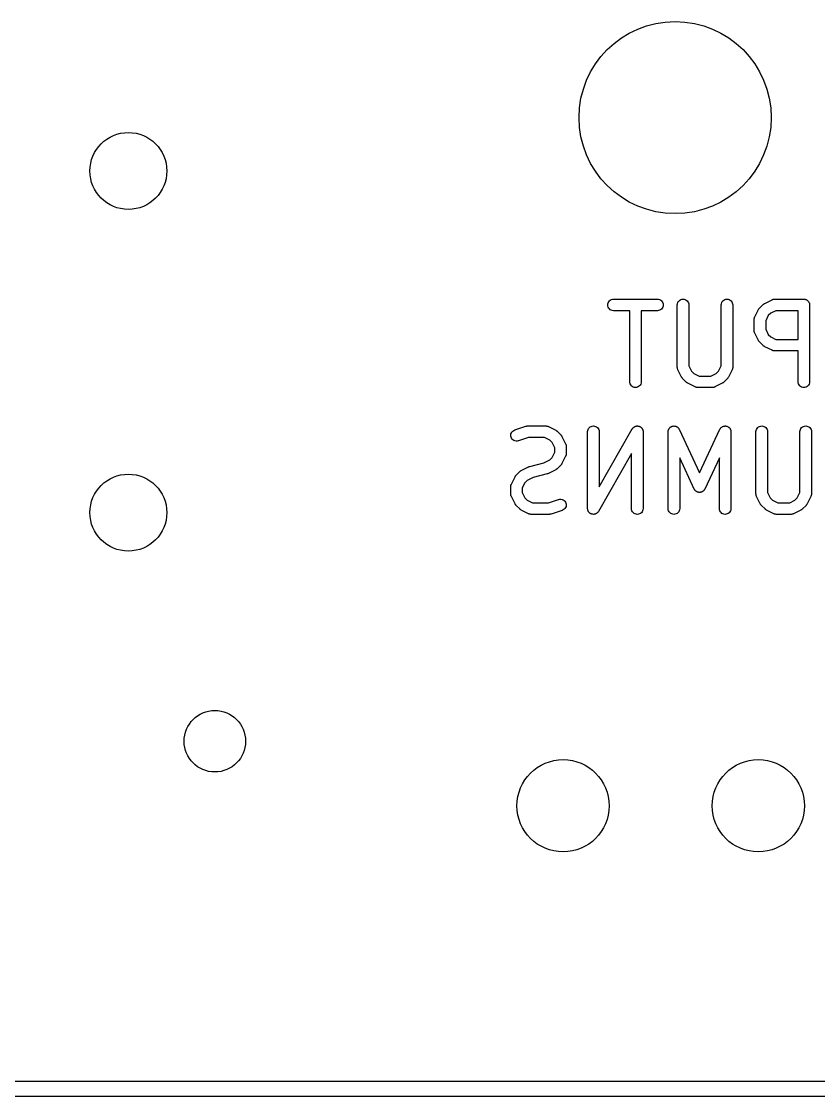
# Model space of a CAD drawing. Extents: x 0.6 to 7.02, y -7.61 to -0.88.
# Drawn here: x 4.64 to 5.048, y -1.946 to -1.396 of the extents above; entities that cross this region are included whole.
import ezdxf

# ---------------------------------------------------------------- set-up
doc = ezdxf.new("R2010")
doc.units = 0
doc.header["$MEASUREMENT"] = 0
doc.layers.add('BLACK', color=7, linetype='CONTINUOUS')

msp = doc.modelspace()

# ---------------------------------------------------------------- linework, layer by layer
at = {"layer": 'BLACK', "linetype": 'CONTINUOUS'}
for p, q in [((4.9405, -1.54094), (4.94056, -1.54037)), ((4.94055, -1.54151), (4.9405, -1.54094)), ((4.94071, -1.54207), (4.94055, -1.54151)), ((4.94056, -1.54037), (4.94073, -1.53982)), ((4.94073, -1.53982), (4.941, -1.53931)), ((4.941, -1.53931), (4.94137, -1.53886)), ((4.94137, -1.53886), (4.94181, -1.5385)), ((4.94181, -1.5385), (4.94232, -1.53823)), ((4.94232, -1.53823), (4.94287, -1.53806)), ((4.94287, -1.53806), (4.94345, -1.53801)), ((4.94345, -1.53801), (4.96594, -1.53801)), ((4.96594, -1.53801), (4.96599, -1.53801)), ((4.96599, -1.53801), (4.96656, -1.53807)), ((4.96656, -1.53807), (4.96711, -1.53825)), ((4.96711, -1.53825), (4.96761, -1.53852)), ((4.96761, -1.53852), (4.96805, -1.53889)), ((4.96805, -1.53889), (4.96842, -1.53934)), ((4.96842, -1.53934), (4.96868, -1.53985)), ((4.96884, -1.54155), (4.96867, -1.5421)), ((4.96868, -1.53985), (4.96885, -1.54041)), ((4.9689, -1.54098), (4.96884, -1.54155)), ((4.96885, -1.54041), (4.9689, -1.54098)), ((4.97612, -1.54092), (4.97618, -1.54035)), ((4.97612, -1.54096), (4.97612, -1.54092)), ((4.97612, -1.57283), (4.97612, -1.54096)), ((4.97618, -1.54035), (4.97635, -1.5398)), ((4.97635, -1.5398), (4.97663, -1.53929)), ((4.97663, -1.53929), (4.977, -1.53885)), ((4.977, -1.53885), (4.97745, -1.53849)), ((4.97745, -1.53849), (4.97796, -1.53822)), ((4.97796, -1.53822), (4.97851, -1.53806)), ((4.97851, -1.53806), (4.97909, -1.53801)), ((4.97909, -1.53801), (4.97966, -1.53807)), ((4.97966, -1.53807), (4.98021, -1.53824)), ((4.98021, -1.53824), (4.98072, -1.53851)), ((4.98072, -1.53851), (4.98116, -1.53888)), ((4.98116, -1.53888), (4.98153, -1.53933)), ((4.98153, -1.53933), (4.9818, -1.53983)), ((4.9818, -1.53983), (4.98196, -1.54039)), ((4.98196, -1.54039), (4.98202, -1.54096)), ((4.98202, -1.54096), (4.98202, -1.57213)), ((4.99861, -1.54092), (4.99868, -1.54035)), ((4.99861, -1.54096), (4.99861, -1.54092)), ((4.99861, -1.57213), (4.99861, -1.54096)), ((4.99868, -1.54035), (4.99885, -1.5398)), ((4.99885, -1.5398), (4.99913, -1.53929)), ((4.99913, -1.53929), (4.9995, -1.53885)), ((4.9995, -1.53885), (4.99995, -1.53849)), ((4.99995, -1.53849), (5.00046, -1.53822)), ((5.00046, -1.53822), (5.00101, -1.53806)), ((5.00101, -1.53806), (5.00159, -1.53801)), ((5.00159, -1.53801), (5.00216, -1.53807)), ((5.00216, -1.53807), (5.00271, -1.53824)), ((5.00271, -1.53824), (5.00322, -1.53851)), ((5.00322, -1.53851), (5.00366, -1.53888)), ((5.00366, -1.53888), (5.00402, -1.53933)), ((5.00402, -1.53933), (5.0043, -1.53983)), ((5.0043, -1.53983), (5.00446, -1.54039)), ((5.00446, -1.54039), (5.00452, -1.54096)), ((5.00452, -1.54096), (5.00452, -1.57283)), ((5.01823, -1.54262), (5.0201, -1.54075)), ((5.0201, -1.54075), (5.02013, -1.54072)), ((5.02013, -1.54072), (5.02026, -1.54061)), ((5.02026, -1.54061), (5.02038, -1.5405)), ((5.02038, -1.5405), (5.02048, -1.54043)), ((5.02048, -1.54043), (5.02058, -1.54036)), ((5.02058, -1.54036), (5.02073, -1.54028)), ((5.02073, -1.54028), (5.02087, -1.54019)), ((5.02087, -1.54019), (5.02462, -1.53832)), ((5.02462, -1.53832), (5.02465, -1.5383)), ((5.02465, -1.5383), (5.02474, -1.53827)), ((5.02474, -1.53827), (5.02481, -1.53823)), ((5.02481, -1.53823), (5.02501, -1.53817)), ((5.02501, -1.53817), (5.02519, -1.5381)), ((5.02519, -1.5381), (5.02528, -1.53809)), ((5.02528, -1.53809), (5.02536, -1.53806)), ((5.02536, -1.53806), (5.02556, -1.53804)), ((5.02556, -1.53804), (5.02576, -1.53801)), ((5.02576, -1.53801), (5.02585, -1.53802)), ((5.02585, -1.53802), (5.02594, -1.53801)), ((5.02594, -1.53801), (5.04094, -1.53801)), ((5.04094, -1.53801), (5.04096, -1.53801)), ((5.04096, -1.53801), (5.04096, -1.53801)), ((5.04096, -1.53801), (5.04096, -1.53801)), ((5.04096, -1.53801), (5.04098, -1.53801)), ((5.04098, -1.53801), (5.04125, -1.53804)), ((5.04125, -1.53804), (5.04153, -1.53807)), ((5.04153, -1.53807), (5.04154, -1.53807)), ((5.04154, -1.53807), (5.04155, -1.53807)), ((5.04155, -1.53807), (5.04181, -1.53816)), ((5.04181, -1.53816), (5.04208, -1.53824)), ((5.04208, -1.53824), (5.04209, -1.53824)), ((5.04209, -1.53824), (5.0421, -1.53825)), ((5.0421, -1.53825), (5.04234, -1.53838)), ((5.04234, -1.53838), (5.04259, -1.53851)), ((5.04259, -1.53851), (5.04259, -1.53852)), ((5.04259, -1.53852), (5.0426, -1.53852)), ((5.0426, -1.53852), (5.04282, -1.5387)), ((5.04282, -1.5387), (5.04303, -1.53888)), ((5.04303, -1.53888), (5.04304, -1.53889)), ((5.04304, -1.53889), (5.04305, -1.53889)), ((5.04305, -1.53889), (5.04322, -1.53911)), ((5.04322, -1.53911), (5.04339, -1.53933)), ((5.04339, -1.53933), (5.0434, -1.53933)), ((5.0434, -1.53933), (5.04341, -1.53934)), ((5.04341, -1.53934), (5.04353, -1.53959)), ((5.04353, -1.53959), (5.04367, -1.53983)), ((5.04367, -1.53983), (5.04367, -1.53984)), ((5.04367, -1.53984), (5.04367, -1.53985)), ((5.04367, -1.53985), (5.04375, -1.54012)), ((5.04375, -1.54012), (5.04383, -1.54039)), ((5.04383, -1.54039), (5.04383, -1.5404)), ((5.04383, -1.5404), (5.04384, -1.54041)), ((5.04384, -1.54041), (5.04386, -1.54068)), ((5.04386, -1.54068), (5.04389, -1.54096)), ((5.04389, -1.54096), (5.04389, -1.58033)), ((4.94098, -1.54258), (4.94071, -1.54207)), ((4.94134, -1.54303), (4.94098, -1.54258)), ((4.94178, -1.5434), (4.94134, -1.54303)), ((4.94228, -1.54367), (4.94178, -1.5434)), ((4.94283, -1.54385), (4.94228, -1.54367)), ((4.94341, -1.54391), (4.94283, -1.54385)), ((4.94345, -1.54391), (4.94341, -1.54391)), ((4.95174, -1.54391), (4.94345, -1.54391)), ((4.95174, -1.58033), (4.95174, -1.54391)), ((4.96594, -1.54391), (4.95765, -1.54391)), ((4.95765, -1.54391), (4.95765, -1.58033)), ((4.96652, -1.54386), (4.96594, -1.54391)), ((4.96707, -1.54369), (4.96652, -1.54386)), ((4.96758, -1.54342), (4.96707, -1.54369)), ((4.96803, -1.54306), (4.96758, -1.54342)), ((4.96839, -1.54261), (4.96803, -1.54306)), ((4.96867, -1.5421), (4.96839, -1.54261)), ((5.01566, -1.54749), (5.01572, -1.5473)), ((5.01572, -1.5473), (5.01577, -1.54722)), ((5.01577, -1.54722), (5.0158, -1.54714)), ((5.0158, -1.54714), (5.01767, -1.54339)), ((5.01767, -1.54339), (5.01769, -1.54335)), ((5.01769, -1.54335), (5.01778, -1.54321)), ((5.01778, -1.54321), (5.01786, -1.54307)), ((5.01786, -1.54307), (5.01794, -1.54297)), ((5.01794, -1.54297), (5.018, -1.54287)), ((5.018, -1.54287), (5.01812, -1.54275)), ((5.01812, -1.54275), (5.01823, -1.54262)), ((5.02274, -1.54646), (5.02139, -1.54916)), ((5.02394, -1.54526), (5.02274, -1.54646)), ((5.02663, -1.54391), (5.02394, -1.54526)), ((5.03798, -1.54391), (5.02663, -1.54391)), ((5.03798, -1.55863), (5.03798, -1.54391)), ((5.01549, -1.54824), (5.01553, -1.54805)), ((5.0155, -1.54833), (5.01549, -1.54824)), ((5.01549, -1.54842), (5.0155, -1.54833)), ((5.01549, -1.54846), (5.01549, -1.54842)), ((5.01549, -1.55408), (5.01549, -1.54846)), ((5.01553, -1.54805), (5.01555, -1.54785)), ((5.01555, -1.54785), (5.01558, -1.54776)), ((5.01558, -1.54776), (5.01559, -1.54768)), ((5.01559, -1.54768), (5.01566, -1.54749)), ((5.02139, -1.54916), (5.02139, -1.55339)), ((5.01549, -1.55417), (5.01549, -1.55408)), ((5.01549, -1.55426), (5.01549, -1.55417)), ((5.01552, -1.55446), (5.01549, -1.55426)), ((5.01554, -1.55466), (5.01552, -1.55446)), ((5.01557, -1.55474), (5.01554, -1.55466)), ((5.01558, -1.55483), (5.01557, -1.55474)), ((5.01565, -1.55501), (5.01558, -1.55483)), ((5.01571, -1.55521), (5.01565, -1.55501)), ((5.01575, -1.55529), (5.01571, -1.55521)), ((5.01578, -1.55537), (5.01575, -1.55529)), ((5.0158, -1.5554), (5.01578, -1.55537)), ((5.01767, -1.55915), (5.0158, -1.5554)), ((5.02139, -1.55339), (5.02274, -1.55608)), ((5.02274, -1.55608), (5.02394, -1.55728)), ((5.02394, -1.55728), (5.02663, -1.55863)), ((5.01776, -1.55929), (5.01767, -1.55915)), ((5.01784, -1.55944), (5.01776, -1.55929)), ((5.01791, -1.55954), (5.01784, -1.55944)), ((5.01798, -1.55964), (5.01791, -1.55954)), ((5.01809, -1.55976), (5.01798, -1.55964)), ((5.0182, -1.55989), (5.01809, -1.55976)), ((5.01823, -1.55992), (5.0182, -1.55989)), ((5.0201, -1.5618), (5.01823, -1.55992)), ((5.02023, -1.5619), (5.0201, -1.5618)), ((5.02035, -1.56202), (5.02023, -1.5619)), ((5.02045, -1.56208), (5.02035, -1.56202)), ((5.02055, -1.56216), (5.02045, -1.56208)), ((5.02069, -1.56224), (5.02055, -1.56216)), ((5.02083, -1.56233), (5.02069, -1.56224)), ((5.02087, -1.56235), (5.02083, -1.56233)), ((5.02462, -1.56422), (5.02087, -1.56235)), ((5.02663, -1.55863), (5.03798, -1.55863)), ((5.0247, -1.56425), (5.02462, -1.56422)), ((5.02477, -1.5643), (5.0247, -1.56425)), ((5.02497, -1.56436), (5.02477, -1.5643)), ((5.02515, -1.56443), (5.02497, -1.56436)), ((5.02524, -1.56444), (5.02515, -1.56443)), ((5.02532, -1.56447), (5.02524, -1.56444)), ((5.02552, -1.56449), (5.02532, -1.56447)), ((5.02572, -1.56453), (5.02552, -1.56449)), ((5.02581, -1.56453), (5.02572, -1.56453)), ((5.0259, -1.56453), (5.02581, -1.56453)), ((5.02594, -1.56454), (5.0259, -1.56453)), ((5.03798, -1.56454), (5.02594, -1.56454)), ((5.03798, -1.58033), (5.03798, -1.56454)), ((4.97612, -1.57292), (4.97612, -1.57283)), ((4.97612, -1.573), (4.97612, -1.57292)), ((4.97615, -1.5732), (4.97612, -1.573)), ((4.97617, -1.5734), (4.97615, -1.5732)), ((4.9762, -1.57349), (4.97617, -1.5734)), ((4.97621, -1.57357), (4.9762, -1.57349)), ((4.97628, -1.57376), (4.97621, -1.57357)), ((4.97634, -1.57396), (4.97628, -1.57376)), ((4.97638, -1.57403), (4.97634, -1.57396)), ((4.97641, -1.57411), (4.97638, -1.57403)), ((4.97643, -1.57415), (4.97641, -1.57411)), ((4.9783, -1.5779), (4.97643, -1.57415)), ((4.98202, -1.57213), (4.98337, -1.57483)), ((4.98337, -1.57483), (4.98457, -1.57603)), ((4.99607, -1.57603), (4.99726, -1.57483)), ((4.99726, -1.57483), (4.99861, -1.57213)), ((5.00421, -1.57415), (5.00233, -1.5779)), ((5.00424, -1.57407), (5.00421, -1.57415)), ((5.00428, -1.57399), (5.00424, -1.57407)), ((5.00434, -1.5738), (5.00428, -1.57399)), ((5.00441, -1.57361), (5.00434, -1.5738)), ((5.00443, -1.57353), (5.00441, -1.57361)), ((5.00445, -1.57344), (5.00443, -1.57353)), ((5.00448, -1.57324), (5.00445, -1.57344)), ((5.00451, -1.57305), (5.00448, -1.57324)), ((5.00452, -1.57287), (5.00451, -1.57296)), ((5.00451, -1.57296), (5.00451, -1.57305)), ((5.00452, -1.57283), (5.00452, -1.57287)), ((4.9518, -1.5809), (4.95174, -1.58033)), ((4.95765, -1.58037), (4.95758, -1.58094)), ((4.95765, -1.58033), (4.95765, -1.58037)), ((4.97839, -1.57804), (4.9783, -1.5779)), ((4.97847, -1.57819), (4.97839, -1.57804)), ((4.97854, -1.57828), (4.97847, -1.57819)), ((4.97861, -1.57839), (4.97854, -1.57828)), ((4.97872, -1.57851), (4.97861, -1.57839)), ((4.97883, -1.57864), (4.97872, -1.57851)), ((4.97886, -1.57867), (4.97883, -1.57864)), ((4.98073, -1.58054), (4.97886, -1.57867)), ((4.98457, -1.57603), (4.98726, -1.57738)), ((4.98726, -1.57738), (4.99337, -1.57738)), ((4.99337, -1.57738), (4.99607, -1.57603)), ((5.00178, -1.57867), (4.9999, -1.58054)), ((5.00188, -1.57854), (5.00178, -1.57867)), ((5.002, -1.57842), (5.00188, -1.57854)), ((5.00207, -1.57832), (5.002, -1.57842)), ((5.00214, -1.57822), (5.00207, -1.57832)), ((5.00222, -1.57808), (5.00214, -1.57822)), ((5.00231, -1.57794), (5.00222, -1.57808)), ((5.00233, -1.5779), (5.00231, -1.57794)), ((5.03804, -1.5809), (5.03798, -1.58033)), ((5.04389, -1.58037), (5.04382, -1.58094)), ((5.04389, -1.58033), (5.04389, -1.58037)), ((4.95197, -1.58146), (4.9518, -1.5809)), ((4.95224, -1.58196), (4.95197, -1.58146)), ((4.9526, -1.58241), (4.95224, -1.58196)), ((4.95305, -1.58278), (4.9526, -1.58241)), ((4.95355, -1.58305), (4.95305, -1.58278)), ((4.9541, -1.58322), (4.95355, -1.58305)), ((4.95468, -1.58328), (4.9541, -1.58322)), ((4.95525, -1.58323), (4.95468, -1.58328)), ((4.9558, -1.58307), (4.95525, -1.58323)), ((4.95631, -1.5828), (4.9558, -1.58307)), ((4.95676, -1.58244), (4.95631, -1.5828)), ((4.95713, -1.582), (4.95676, -1.58244)), ((4.95741, -1.58149), (4.95713, -1.582)), ((4.95758, -1.58094), (4.95741, -1.58149)), ((4.98086, -1.58065), (4.98073, -1.58054)), ((4.98098, -1.58076), (4.98086, -1.58065)), ((4.98108, -1.58083), (4.98098, -1.58076)), ((4.98118, -1.58091), (4.98108, -1.58083)), ((4.98132, -1.58099), (4.98118, -1.58091)), ((4.98146, -1.58108), (4.98132, -1.58099)), ((4.9815, -1.5811), (4.98146, -1.58108)), ((4.98525, -1.58297), (4.9815, -1.5811)), ((4.98533, -1.583), (4.98525, -1.58297)), ((4.9854, -1.58304), (4.98533, -1.583)), ((4.9856, -1.5831), (4.9854, -1.58304)), ((4.98578, -1.58318), (4.9856, -1.5831)), ((4.98587, -1.58319), (4.98578, -1.58318)), ((4.98595, -1.58322), (4.98587, -1.58319)), ((4.98615, -1.58324), (4.98595, -1.58322)), ((4.98635, -1.58327), (4.98615, -1.58324)), ((4.98644, -1.58327), (4.98635, -1.58327)), ((4.98653, -1.58328), (4.98644, -1.58327)), ((4.98657, -1.58328), (4.98653, -1.58328)), ((4.99407, -1.58328), (4.98657, -1.58328)), ((4.99415, -1.58327), (4.99407, -1.58328)), ((4.99424, -1.58328), (4.99415, -1.58327)), ((4.99444, -1.58325), (4.99424, -1.58328)), ((4.99464, -1.58323), (4.99444, -1.58325)), ((4.99472, -1.5832), (4.99464, -1.58323)), ((4.99481, -1.58319), (4.99472, -1.5832)), ((4.995, -1.58312), (4.99481, -1.58319)), ((4.99519, -1.58306), (4.995, -1.58312)), ((4.99527, -1.58302), (4.99519, -1.58306)), ((4.99535, -1.58299), (4.99527, -1.58302)), ((4.99539, -1.58297), (4.99535, -1.58299)), ((4.99914, -1.5811), (4.99539, -1.58297)), ((4.99928, -1.58101), (4.99914, -1.5811)), ((4.99942, -1.58093), (4.99928, -1.58101)), ((4.99952, -1.58085), (4.99942, -1.58093)), ((4.99962, -1.58079), (4.99952, -1.58085)), ((4.99974, -1.58068), (4.99962, -1.58079)), ((4.99987, -1.58057), (4.99974, -1.58068)), ((4.9999, -1.58054), (4.99987, -1.58057)), ((5.03821, -1.58146), (5.03804, -1.5809)), ((5.03848, -1.58196), (5.03821, -1.58146)), ((5.03884, -1.58241), (5.03848, -1.58196)), ((5.03928, -1.58278), (5.03884, -1.58241)), ((5.03979, -1.58305), (5.03928, -1.58278)), ((5.04034, -1.58322), (5.03979, -1.58305)), ((5.04091, -1.58328), (5.04034, -1.58322)), ((5.04149, -1.58323), (5.04091, -1.58328)), ((5.04204, -1.58307), (5.04149, -1.58323)), ((5.04255, -1.5828), (5.04204, -1.58307)), ((5.043, -1.58244), (5.04255, -1.5828)), ((5.04337, -1.582), (5.043, -1.58244)), ((5.04365, -1.58149), (5.04337, -1.582)), ((5.04382, -1.58094), (5.04365, -1.58149)), ((4.89082, -1.60757), (4.89092, -1.607)), ((4.89083, -1.60815), (4.89082, -1.60757)), ((4.89092, -1.607), (4.89113, -1.60647)), ((4.89113, -1.60647), (4.89144, -1.60598)), ((4.89144, -1.60598), (4.89184, -1.60556)), ((4.89184, -1.60556), (4.89231, -1.60523)), ((4.89231, -1.60523), (4.89283, -1.60499)), ((4.89283, -1.60499), (4.89846, -1.60312)), ((4.89846, -1.60312), (4.8985, -1.60311)), ((4.8985, -1.60311), (4.89866, -1.60307)), ((4.89866, -1.60307), (4.89882, -1.60302)), ((4.89882, -1.60302), (4.89894, -1.60301)), ((4.89894, -1.60301), (4.89906, -1.60299)), ((4.89906, -1.60299), (4.89923, -1.60298)), ((4.89923, -1.60298), (4.89939, -1.60297)), ((4.89939, -1.60297), (4.90876, -1.60297)), ((4.90876, -1.60297), (4.90881, -1.60297)), ((4.90881, -1.60297), (4.90889, -1.60298)), ((4.90889, -1.60298), (4.90898, -1.60298)), ((4.90898, -1.60298), (4.90918, -1.60301)), ((4.90918, -1.60301), (4.90938, -1.60303)), ((4.90938, -1.60303), (4.90946, -1.60306)), ((4.90946, -1.60306), (4.90955, -1.60307)), ((4.90955, -1.60307), (4.90974, -1.60315)), ((4.90974, -1.60315), (4.90993, -1.60321)), ((4.90993, -1.60321), (4.91, -1.60325)), ((4.91, -1.60325), (4.91009, -1.60328)), ((4.91009, -1.60328), (4.91383, -1.60515)), ((4.91383, -1.60515), (4.91387, -1.60517)), ((4.91387, -1.60517), (4.91401, -1.60526)), ((4.91401, -1.60526), (4.91416, -1.60534)), ((4.91416, -1.60534), (4.91425, -1.60542)), ((4.91425, -1.60542), (4.91435, -1.60549)), ((4.91435, -1.60549), (4.91447, -1.6056)), ((4.91447, -1.6056), (4.9146, -1.60571)), ((4.9146, -1.60571), (4.91648, -1.60758)), ((4.91648, -1.60758), (4.91651, -1.60761)), ((4.91651, -1.60761), (4.91661, -1.60774)), ((4.91661, -1.60774), (4.91672, -1.60786)), ((4.91672, -1.60786), (4.91679, -1.60797)), ((4.93018, -1.60588), (4.93025, -1.60531)), ((4.93018, -1.60592), (4.93018, -1.60588)), ((4.93018, -1.64529), (4.93018, -1.60592)), ((4.93025, -1.60531), (4.93042, -1.60476)), ((4.93042, -1.60476), (4.9307, -1.60425)), ((4.9307, -1.60425), (4.93107, -1.60381)), ((4.93107, -1.60381), (4.93152, -1.60345)), ((4.93152, -1.60345), (4.93203, -1.60318)), ((4.93203, -1.60318), (4.93258, -1.60302)), ((4.93258, -1.60302), (4.93316, -1.60297)), ((4.93316, -1.60297), (4.93373, -1.60303)), ((4.93373, -1.60303), (4.93428, -1.6032)), ((4.93428, -1.6032), (4.93479, -1.60347)), ((4.93479, -1.60347), (4.93523, -1.60384)), ((4.93523, -1.60384), (4.9356, -1.60429)), ((4.9356, -1.60429), (4.93587, -1.6048)), ((4.93587, -1.6048), (4.93603, -1.60535)), ((4.93603, -1.60535), (4.93609, -1.60592)), ((4.93609, -1.63417), (4.95307, -1.60446)), ((4.93609, -1.60592), (4.93609, -1.63417)), ((4.95307, -1.60446), (4.95309, -1.60442)), ((4.95309, -1.60442), (4.95315, -1.60434)), ((4.95315, -1.60434), (4.9532, -1.60425)), ((4.9532, -1.60425), (4.95332, -1.60411)), ((4.95332, -1.60411), (4.95343, -1.60395)), ((4.95343, -1.60395), (4.9535, -1.60389)), ((4.9535, -1.60389), (4.95357, -1.60381)), ((4.95357, -1.60381), (4.95372, -1.60369)), ((4.95372, -1.60369), (4.95385, -1.60356)), ((4.95385, -1.60356), (4.95394, -1.60351)), ((4.95394, -1.60351), (4.95402, -1.60345)), ((4.95402, -1.60345), (4.95418, -1.60336)), ((4.95418, -1.60336), (4.95435, -1.60326)), ((4.95435, -1.60326), (4.95444, -1.60323)), ((4.95444, -1.60323), (4.95453, -1.60318)), ((4.95453, -1.60318), (4.95471, -1.60313)), ((4.95471, -1.60313), (4.95489, -1.60306)), ((4.95489, -1.60306), (4.95498, -1.60305)), ((4.95498, -1.60305), (4.95508, -1.60302)), ((4.95508, -1.60302), (4.95527, -1.603)), ((4.95527, -1.603), (4.95546, -1.60297)), ((4.95546, -1.60297), (4.95556, -1.60298)), ((4.95556, -1.60298), (4.95565, -1.60297)), ((4.95565, -1.60297), (4.95584, -1.60299)), ((4.95584, -1.60299), (4.95603, -1.60299)), ((4.95603, -1.60299), (4.95613, -1.60302)), ((4.95613, -1.60302), (4.95623, -1.60303)), ((4.95623, -1.60303), (4.95641, -1.60308)), ((4.95641, -1.60308), (4.95659, -1.60313)), ((4.95659, -1.60313), (4.95668, -1.60317)), ((4.95668, -1.60317), (4.95678, -1.6032)), ((4.95678, -1.6032), (4.95694, -1.60329)), ((4.95694, -1.60329), (4.95712, -1.60337)), ((4.95712, -1.60337), (4.9572, -1.60343)), ((4.9572, -1.60343), (4.95728, -1.60347)), ((4.95728, -1.60347), (4.95743, -1.60359)), ((4.95743, -1.60359), (4.95758, -1.6037)), ((4.95758, -1.6037), (4.95765, -1.60378)), ((4.95765, -1.60378), (4.95773, -1.60384)), ((4.95773, -1.60384), (4.95785, -1.60399)), ((4.95785, -1.60399), (4.95798, -1.60412)), ((4.95798, -1.60412), (4.95803, -1.60421)), ((4.95803, -1.60421), (4.95809, -1.60429)), ((4.95809, -1.60429), (4.95818, -1.60445)), ((4.95818, -1.60445), (4.95828, -1.60461)), ((4.95828, -1.60461), (4.95832, -1.60471)), ((4.95832, -1.60471), (4.95836, -1.6048)), ((4.95836, -1.6048), (4.95842, -1.60498)), ((4.95842, -1.60498), (4.95849, -1.60515)), ((4.95849, -1.60515), (4.9585, -1.60525)), ((4.9585, -1.60525), (4.95853, -1.60535)), ((4.95853, -1.60535), (4.95855, -1.60554)), ((4.95855, -1.60554), (4.95858, -1.60572)), ((4.95858, -1.60572), (4.95858, -1.60582)), ((4.95858, -1.60582), (4.95859, -1.60592)), ((4.95859, -1.60592), (4.95859, -1.64529)), ((4.97143, -1.60588), (4.97145, -1.60566)), ((4.97143, -1.60592), (4.97143, -1.60588)), ((4.97143, -1.64529), (4.97143, -1.60592)), ((4.97145, -1.60566), (4.97147, -1.60544)), ((4.97147, -1.60544), (4.97149, -1.60537)), ((4.97149, -1.60531), (4.97156, -1.6051)), ((4.97149, -1.60537), (4.97149, -1.60531)), ((4.97156, -1.6051), (4.97162, -1.60488)), ((4.97162, -1.60488), (4.97165, -1.60482)), ((4.97165, -1.60482), (4.97167, -1.60476)), ((4.97167, -1.60476), (4.97177, -1.60456)), ((4.97177, -1.60456), (4.97187, -1.60437)), ((4.97187, -1.60437), (4.97191, -1.60431)), ((4.97191, -1.60431), (4.97194, -1.60425)), ((4.97194, -1.60425), (4.97209, -1.60408)), ((4.97209, -1.60408), (4.97222, -1.60391)), ((4.97222, -1.60391), (4.97227, -1.60386)), ((4.97227, -1.60386), (4.97232, -1.60381)), ((4.97232, -1.60381), (4.97249, -1.60367)), ((4.97249, -1.60367), (4.97265, -1.60353)), ((4.97265, -1.60353), (4.97271, -1.60349)), ((4.97271, -1.60349), (4.97276, -1.60345)), ((4.97276, -1.60345), (4.97296, -1.60335)), ((4.97296, -1.60335), (4.97315, -1.60324)), ((4.97315, -1.60324), (4.97322, -1.60321)), ((4.97322, -1.60321), (4.97328, -1.60318)), ((4.97328, -1.60318), (4.97349, -1.60312)), ((4.97349, -1.60312), (4.9737, -1.60305)), ((4.9737, -1.60305), (4.97376, -1.60304)), ((4.97376, -1.60304), (4.97383, -1.60302)), ((4.97383, -1.60302), (4.97405, -1.603)), ((4.97405, -1.603), (4.97427, -1.60297)), ((4.97427, -1.60297), (4.97433, -1.60297)), ((4.97433, -1.60297), (4.9744, -1.60297)), ((4.9744, -1.60297), (4.97462, -1.60299)), ((4.97462, -1.60299), (4.97484, -1.603)), ((4.97484, -1.603), (4.97491, -1.60302)), ((4.97491, -1.60302), (4.97498, -1.60303)), ((4.97498, -1.60303), (4.97519, -1.60309)), ((4.97519, -1.60309), (4.9754, -1.60315)), ((4.9754, -1.60315), (4.97546, -1.60318)), ((4.97546, -1.60318), (4.97553, -1.6032)), ((4.97553, -1.6032), (4.97572, -1.6033)), ((4.97572, -1.6033), (4.97592, -1.6034)), ((4.97592, -1.6034), (4.97597, -1.60344)), ((4.97597, -1.60344), (4.97603, -1.60347)), ((4.97603, -1.60347), (4.9762, -1.60361)), ((4.9762, -1.60361), (4.97638, -1.60375)), ((4.97638, -1.60375), (4.97642, -1.6038)), ((4.97642, -1.6038), (4.97648, -1.60384)), ((4.97648, -1.60384), (4.97662, -1.60401)), ((4.97662, -1.60401), (4.97676, -1.60418)), ((4.97676, -1.60418), (4.9768, -1.60423)), ((4.9768, -1.60423), (4.97684, -1.60429)), ((4.97684, -1.60429), (4.97694, -1.60448)), ((4.97694, -1.60448), (4.97706, -1.60467)), ((4.97706, -1.60467), (4.9875, -1.62706)), ((4.9875, -1.62706), (4.99795, -1.60467)), ((4.99795, -1.60467), (4.99797, -1.60463)), ((4.99797, -1.60463), (4.99808, -1.60445)), ((4.99808, -1.60445), (4.99819, -1.60425)), ((4.99819, -1.60425), (4.99824, -1.6042)), ((4.99824, -1.6042), (4.99827, -1.60414)), ((4.99827, -1.60414), (4.99842, -1.60398)), ((4.99842, -1.60398), (4.99856, -1.60381)), ((4.99856, -1.60381), (4.99861, -1.60377)), ((4.99861, -1.60377), (4.99866, -1.60372)), ((4.99866, -1.60372), (4.99884, -1.60359)), ((4.99884, -1.60359), (4.99901, -1.60345)), ((4.99901, -1.60345), (4.99907, -1.60342)), ((4.99907, -1.60342), (4.99913, -1.60338)), ((4.99913, -1.60338), (4.99933, -1.60328)), ((4.99933, -1.60328), (4.99952, -1.60318)), ((4.99952, -1.60318), (4.99959, -1.60316)), ((4.99959, -1.60316), (4.99965, -1.60314)), ((4.99965, -1.60314), (4.99986, -1.60308)), ((4.99986, -1.60308), (5.00007, -1.60302)), ((5.00007, -1.60302), (5.00014, -1.60301)), ((5.00014, -1.60301), (5.00021, -1.603)), ((5.00021, -1.603), (5.00043, -1.60299)), ((5.00043, -1.60299), (5.00065, -1.60297)), ((5.00065, -1.60297), (5.00072, -1.60297)), ((5.00072, -1.60297), (5.00078, -1.60297)), ((5.00078, -1.60297), (5.001, -1.603)), ((5.001, -1.603), (5.00122, -1.60303)), ((5.00122, -1.60303), (5.00129, -1.60305)), ((5.00129, -1.60305), (5.00135, -1.60306)), ((5.00135, -1.60306), (5.00156, -1.60313)), ((5.00156, -1.60313), (5.00177, -1.6032)), ((5.00177, -1.6032), (5.00183, -1.60323)), ((5.00183, -1.60323), (5.0019, -1.60325)), ((5.0019, -1.60325), (5.00209, -1.60337)), ((5.00209, -1.60337), (5.00228, -1.60347)), ((5.00228, -1.60347), (5.00233, -1.60352)), ((5.00233, -1.60352), (5.00239, -1.60355)), ((5.00239, -1.60355), (5.00255, -1.6037)), ((5.00255, -1.6037), (5.00272, -1.60384)), ((5.00272, -1.60384), (5.00277, -1.60389)), ((5.00277, -1.60389), (5.00282, -1.60394)), ((5.00282, -1.60394), (5.00295, -1.60412)), ((5.00295, -1.60412), (5.00309, -1.60429)), ((5.00309, -1.60429), (5.00312, -1.60435)), ((5.00312, -1.60435), (5.00316, -1.6044)), ((5.00316, -1.6044), (5.00325, -1.6046)), ((5.00325, -1.6046), (5.00336, -1.6048)), ((5.00336, -1.6048), (5.00338, -1.60486)), ((5.00338, -1.60486), (5.00341, -1.60492)), ((5.00341, -1.60492), (5.00346, -1.60514)), ((5.00346, -1.60514), (5.00352, -1.60535)), ((5.00352, -1.60535), (5.00353, -1.60541)), ((5.00353, -1.60541), (5.00355, -1.60548)), ((5.00355, -1.60548), (5.00356, -1.6057)), ((5.00356, -1.6057), (5.00358, -1.60592)), ((5.00358, -1.60592), (5.00358, -1.64529)), ((5.01642, -1.60588), (5.01649, -1.60531)), ((5.01642, -1.60592), (5.01642, -1.60588)), ((5.01642, -1.63779), (5.01642, -1.60592)), ((5.01649, -1.60531), (5.01666, -1.60476)), ((5.01666, -1.60476), (5.01694, -1.60425)), ((5.01694, -1.60425), (5.01731, -1.60381)), ((5.01731, -1.60381), (5.01776, -1.60345)), ((5.01776, -1.60345), (5.01827, -1.60318)), ((5.01827, -1.60318), (5.01882, -1.60302)), ((5.01882, -1.60302), (5.0194, -1.60297)), ((5.0194, -1.60297), (5.01997, -1.60303)), ((5.01997, -1.60303), (5.02052, -1.6032)), ((5.02052, -1.6032), (5.02103, -1.60347)), ((5.02103, -1.60347), (5.02147, -1.60384)), ((5.02147, -1.60384), (5.02184, -1.60429)), ((5.02184, -1.60429), (5.02211, -1.6048)), ((5.02211, -1.6048), (5.02227, -1.60535)), ((5.02227, -1.60535), (5.02233, -1.60592)), ((5.02233, -1.60592), (5.02233, -1.63709)), ((5.03892, -1.60588), (5.03898, -1.60531)), ((5.03892, -1.60592), (5.03892, -1.60588)), ((5.03892, -1.63709), (5.03892, -1.60592)), ((5.03898, -1.60531), (5.03916, -1.60476)), ((5.03916, -1.60476), (5.03944, -1.60425)), ((5.03944, -1.60425), (5.03981, -1.60381)), ((5.03981, -1.60381), (5.04026, -1.60345)), ((5.04026, -1.60345), (5.04077, -1.60318)), ((5.04077, -1.60318), (5.04132, -1.60302)), ((5.04132, -1.60302), (5.04189, -1.60297)), ((5.04189, -1.60297), (5.04247, -1.60303)), ((5.04247, -1.60303), (5.04302, -1.6032)), ((5.04302, -1.6032), (5.04352, -1.60347)), ((5.04352, -1.60347), (5.04397, -1.60384)), ((5.04397, -1.60384), (5.04433, -1.60429)), ((5.04433, -1.60429), (5.0446, -1.6048)), ((5.0446, -1.6048), (5.04477, -1.60535)), ((5.04477, -1.60535), (5.04483, -1.60592)), ((5.04483, -1.60592), (5.04483, -1.63779)), ((4.89096, -1.60871), (4.89083, -1.60815)), ((4.89119, -1.60924), (4.89096, -1.60871)), ((4.89152, -1.60971), (4.89119, -1.60924)), ((4.89193, -1.61011), (4.89152, -1.60971)), ((4.89242, -1.61042), (4.89193, -1.61011)), ((4.89295, -1.61063), (4.89242, -1.61042)), ((4.89352, -1.61074), (4.89295, -1.61063)), ((4.8941, -1.61073), (4.89352, -1.61074)), ((4.89466, -1.61061), (4.8941, -1.61073)), ((4.8947, -1.6106), (4.89466, -1.61061)), ((4.89987, -1.60887), (4.8947, -1.6106)), ((4.90807, -1.60887), (4.89987, -1.60887)), ((4.91076, -1.61022), (4.90807, -1.60887)), ((4.91196, -1.61142), (4.91076, -1.61022)), ((4.91331, -1.61412), (4.91196, -1.61142)), ((4.91679, -1.60797), (4.91687, -1.60806)), ((4.91687, -1.60806), (4.91694, -1.60821)), ((4.91694, -1.60821), (4.91703, -1.60835)), ((4.91703, -1.60835), (4.9189, -1.6121)), ((4.9189, -1.6121), (4.91892, -1.61214)), ((4.91892, -1.61214), (4.91895, -1.61222)), ((4.91895, -1.61222), (4.91899, -1.61229)), ((4.91899, -1.61229), (4.91905, -1.61249)), ((4.91905, -1.61249), (4.91912, -1.61268)), ((4.91912, -1.61268), (4.91913, -1.61276)), ((4.91913, -1.61276), (4.91916, -1.61285)), ((4.91916, -1.61285), (4.91918, -1.61305)), ((4.91918, -1.61305), (4.91921, -1.61325)), ((4.91921, -1.61325), (4.91921, -1.61333)), ((4.91921, -1.61333), (4.91922, -1.61342)), ((4.91196, -1.61917), (4.91331, -1.61647)), ((4.91331, -1.61647), (4.91331, -1.61412)), ((4.9189, -1.61849), (4.91703, -1.62224)), ((4.91894, -1.61841), (4.9189, -1.61849)), ((4.91898, -1.61833), (4.91894, -1.61841)), ((4.91904, -1.61814), (4.91898, -1.61833)), ((4.91911, -1.61795), (4.91904, -1.61814)), ((4.91913, -1.61787), (4.91911, -1.61795)), ((4.91915, -1.61778), (4.91913, -1.61787)), ((4.91917, -1.61758), (4.91915, -1.61778)), ((4.91921, -1.61738), (4.91917, -1.61758)), ((4.91922, -1.61721), (4.91921, -1.6173)), ((4.91921, -1.6173), (4.91921, -1.61738)), ((4.91922, -1.61342), (4.91922, -1.61717)), ((4.91922, -1.61717), (4.91922, -1.61721)), ((4.95268, -1.61704), (4.9357, -1.64676)), ((4.95268, -1.64529), (4.95268, -1.61704)), ((4.8962, -1.62578), (4.89994, -1.6239)), ((4.89994, -1.6239), (4.89998, -1.62388)), ((4.89998, -1.62388), (4.89999, -1.62388)), ((4.89999, -1.62388), (4.90001, -1.62387)), ((4.90001, -1.62387), (4.90027, -1.62378)), ((4.90027, -1.62378), (4.90052, -1.62369)), ((4.90052, -1.62369), (4.90054, -1.62368)), ((4.90054, -1.62368), (4.90055, -1.62368)), ((4.90055, -1.62368), (4.90773, -1.62188)), ((4.90773, -1.62188), (4.91076, -1.62037)), ((4.91076, -1.62037), (4.91196, -1.61917)), ((4.91648, -1.62301), (4.9146, -1.62488)), ((4.91658, -1.62288), (4.91648, -1.62301)), ((4.9167, -1.62276), (4.91658, -1.62288)), ((4.91676, -1.62266), (4.9167, -1.62276)), ((4.91684, -1.62256), (4.91676, -1.62266)), ((4.91692, -1.62242), (4.91684, -1.62256)), ((4.91701, -1.62228), (4.91692, -1.62242)), ((4.91703, -1.62224), (4.91701, -1.62228)), ((4.98483, -1.63529), (4.97733, -1.61923)), ((4.97733, -1.61923), (4.97733, -1.64529)), ((4.99768, -1.61923), (4.99018, -1.63529)), ((4.99768, -1.64529), (4.99768, -1.61923)), ((4.89113, -1.63272), (4.893, -1.62897)), ((4.893, -1.62897), (4.89302, -1.62894)), ((4.89302, -1.62894), (4.89311, -1.6288)), ((4.89311, -1.6288), (4.89319, -1.62865)), ((4.89319, -1.62865), (4.89327, -1.62855)), ((4.89327, -1.62855), (4.89333, -1.62845)), ((4.89333, -1.62845), (4.89345, -1.62833)), ((4.89345, -1.62833), (4.89355, -1.6282)), ((4.89355, -1.6282), (4.89543, -1.62633)), ((4.89543, -1.62633), (4.89546, -1.6263)), ((4.89546, -1.6263), (4.89559, -1.6262)), ((4.89559, -1.6262), (4.89571, -1.62608)), ((4.89571, -1.62608), (4.89581, -1.62602)), ((4.89581, -1.62602), (4.89591, -1.62594)), ((4.89591, -1.62594), (4.89605, -1.62587)), ((4.89605, -1.62587), (4.8962, -1.62578)), ((4.9023, -1.62933), (4.89926, -1.63084)), ((4.90948, -1.62753), (4.9023, -1.62933)), ((4.90949, -1.62753), (4.90948, -1.62753)), ((4.90951, -1.62753), (4.90949, -1.62753)), ((4.90976, -1.62743), (4.90951, -1.62753)), ((4.91002, -1.62734), (4.90976, -1.62743)), ((4.91004, -1.62733), (4.91002, -1.62734)), ((4.91005, -1.62733), (4.91004, -1.62733)), ((4.91009, -1.62731), (4.91005, -1.62733)), ((4.91383, -1.62543), (4.91009, -1.62731)), ((4.91398, -1.62535), (4.91383, -1.62543)), ((4.91412, -1.62527), (4.91398, -1.62535)), ((4.91422, -1.62519), (4.91412, -1.62527)), ((4.91432, -1.62513), (4.91422, -1.62519)), ((4.91444, -1.62501), (4.91432, -1.62513)), ((4.91457, -1.62491), (4.91444, -1.62501)), ((4.9146, -1.62488), (4.91457, -1.62491)), ((4.89081, -1.634), (4.89082, -1.63391)), ((4.89081, -1.63404), (4.89081, -1.634)), ((4.89081, -1.63779), (4.89081, -1.63404)), ((4.89082, -1.63383), (4.89086, -1.63363)), ((4.89082, -1.63391), (4.89082, -1.63383)), ((4.89086, -1.63363), (4.89088, -1.63343)), ((4.89088, -1.63343), (4.8909, -1.63335)), ((4.8909, -1.63335), (4.89092, -1.63326)), ((4.89092, -1.63326), (4.89099, -1.63307)), ((4.89099, -1.63307), (4.89105, -1.63288)), ((4.89105, -1.63288), (4.89109, -1.6328)), ((4.89109, -1.6328), (4.89113, -1.63272)), ((4.89807, -1.63204), (4.89672, -1.63474)), ((4.89672, -1.63474), (4.89672, -1.63709)), ((4.89926, -1.63084), (4.89807, -1.63204)), ((4.98491, -1.63542), (4.98483, -1.63529)), ((4.98497, -1.63556), (4.98491, -1.63542)), ((4.99016, -1.63533), (4.99008, -1.63546)), ((4.99018, -1.63529), (4.99016, -1.63533)), ((4.89082, -1.63788), (4.89081, -1.63779)), ((4.89082, -1.63796), (4.89082, -1.63788)), ((4.89085, -1.63816), (4.89082, -1.63796)), ((4.89087, -1.63837), (4.89085, -1.63816)), ((4.8909, -1.63845), (4.89087, -1.63837)), ((4.89091, -1.63853), (4.8909, -1.63845)), ((4.89098, -1.63872), (4.89091, -1.63853)), ((4.89104, -1.63892), (4.89098, -1.63872)), ((4.89108, -1.63899), (4.89104, -1.63892)), ((4.89111, -1.63908), (4.89108, -1.63899)), ((4.89113, -1.63911), (4.89111, -1.63908)), ((4.893, -1.64286), (4.89113, -1.63911)), ((4.89672, -1.63709), (4.89807, -1.63979)), ((4.89807, -1.63979), (4.89926, -1.64099)), ((4.91016, -1.64234), (4.91533, -1.64061)), ((4.91533, -1.64061), (4.91537, -1.6406)), ((4.91537, -1.6406), (4.91593, -1.64048)), ((4.91593, -1.64048), (4.91651, -1.64047)), ((4.91651, -1.64047), (4.91708, -1.64058)), ((4.91708, -1.64058), (4.91761, -1.64079)), ((4.91761, -1.64079), (4.9181, -1.6411)), ((4.98505, -1.63567), (4.98497, -1.63556)), ((4.98512, -1.63579), (4.98505, -1.63567)), ((4.98522, -1.6359), (4.98512, -1.63579)), ((4.98532, -1.63602), (4.98522, -1.6359)), ((4.98542, -1.63612), (4.98532, -1.63602)), ((4.98551, -1.63622), (4.98542, -1.63612)), ((4.98563, -1.63631), (4.98551, -1.63622)), ((4.98574, -1.63641), (4.98563, -1.63631)), ((4.98586, -1.63648), (4.98574, -1.63641)), ((4.98597, -1.63656), (4.98586, -1.63648)), ((4.98611, -1.63663), (4.98597, -1.63656)), ((4.98624, -1.63671), (4.98611, -1.63663)), ((4.98636, -1.63675), (4.98624, -1.63671)), ((4.98649, -1.63681), (4.98636, -1.63675)), ((4.98663, -1.63685), (4.98649, -1.63681)), ((4.98678, -1.6369), (4.98663, -1.63685)), ((4.98691, -1.63692), (4.98678, -1.6369)), ((4.98704, -1.63696), (4.98691, -1.63692)), ((4.9872, -1.63697), (4.98704, -1.63696)), ((4.98735, -1.63699), (4.9872, -1.63697)), ((4.98748, -1.63698), (4.98735, -1.63699)), ((4.98762, -1.63699), (4.98748, -1.63698)), ((4.98777, -1.63697), (4.98762, -1.63699)), ((4.98792, -1.63696), (4.98777, -1.63697)), ((4.98806, -1.63693), (4.98792, -1.63696)), ((4.98819, -1.63691), (4.98806, -1.63693)), ((4.98834, -1.63686), (4.98819, -1.63691)), ((4.98848, -1.63683), (4.98834, -1.63686)), ((4.98861, -1.63677), (4.98848, -1.63683)), ((4.98873, -1.63673), (4.98861, -1.63677)), ((4.98887, -1.63665), (4.98873, -1.63673)), ((4.98901, -1.63658), (4.98887, -1.63665)), ((4.98912, -1.6365), (4.98901, -1.63658)), ((4.98923, -1.63644), (4.98912, -1.6365)), ((4.98935, -1.63633), (4.98923, -1.63644)), ((4.98947, -1.63624), (4.98935, -1.63633)), ((4.98956, -1.63614), (4.98947, -1.63624)), ((4.98966, -1.63606), (4.98956, -1.63614)), ((4.98976, -1.63593), (4.98966, -1.63606)), ((4.98986, -1.63582), (4.98976, -1.63593)), ((4.98993, -1.6357), (4.98986, -1.63582)), ((4.99001, -1.6356), (4.98993, -1.6357)), ((4.99008, -1.63546), (4.99001, -1.6356)), ((5.01643, -1.63788), (5.01642, -1.63779)), ((5.01643, -1.63796), (5.01643, -1.63788)), ((5.01646, -1.63816), (5.01643, -1.63796)), ((5.01648, -1.63837), (5.01646, -1.63816)), ((5.0165, -1.63845), (5.01648, -1.63837)), ((5.01652, -1.63853), (5.0165, -1.63845)), ((5.01659, -1.63872), (5.01652, -1.63853)), ((5.01665, -1.63892), (5.01659, -1.63872)), ((5.01669, -1.63899), (5.01665, -1.63892)), ((5.01672, -1.63908), (5.01669, -1.63899)), ((5.01673, -1.63911), (5.01672, -1.63908)), ((5.01861, -1.64286), (5.01673, -1.63911)), ((5.02233, -1.63709), (5.02368, -1.63979)), ((5.02368, -1.63979), (5.02487, -1.64099)), ((5.03637, -1.64099), (5.03757, -1.63979)), ((5.03757, -1.63979), (5.03892, -1.63709)), ((5.04451, -1.63911), (5.04264, -1.64286)), ((5.04455, -1.63903), (5.04451, -1.63911)), ((5.04459, -1.63895), (5.04455, -1.63903)), ((5.04465, -1.63876), (5.04459, -1.63895)), ((5.04472, -1.63857), (5.04465, -1.63876)), ((5.04473, -1.63849), (5.04472, -1.63857)), ((5.04476, -1.63841), (5.04473, -1.63849)), ((5.04478, -1.63821), (5.04476, -1.63841)), ((5.04482, -1.63801), (5.04478, -1.63821)), ((5.04483, -1.63783), (5.04482, -1.63792)), ((5.04482, -1.63792), (5.04482, -1.63801)), ((5.04483, -1.63779), (5.04483, -1.63783)), ((4.89309, -1.643), (4.893, -1.64286)), ((4.89316, -1.64315), (4.89309, -1.643)), ((4.89324, -1.64325), (4.89316, -1.64315)), ((4.89331, -1.64335), (4.89324, -1.64325)), ((4.89342, -1.64347), (4.89331, -1.64335)), ((4.89352, -1.6436), (4.89342, -1.64347)), ((4.89355, -1.64363), (4.89352, -1.6436)), ((4.89543, -1.6455), (4.89355, -1.64363)), ((4.89556, -1.64561), (4.89543, -1.6455)), ((4.89568, -1.64572), (4.89556, -1.64561)), ((4.89578, -1.64579), (4.89568, -1.64572)), ((4.89587, -1.64587), (4.89578, -1.64579)), ((4.89602, -1.64595), (4.89587, -1.64587)), ((4.89616, -1.64604), (4.89602, -1.64595)), ((4.8962, -1.64606), (4.89616, -1.64604)), ((4.89994, -1.64793), (4.8962, -1.64606)), ((4.89926, -1.64099), (4.90196, -1.64234)), ((4.90196, -1.64234), (4.91016, -1.64234)), ((4.9172, -1.64622), (4.91157, -1.64809)), ((4.91772, -1.64598), (4.9172, -1.64622)), ((4.91819, -1.64565), (4.91772, -1.64598)), ((4.9181, -1.6411), (4.91851, -1.6415)), ((4.91859, -1.64523), (4.91819, -1.64565)), ((4.91851, -1.6415), (4.91884, -1.64197)), ((4.9189, -1.64475), (4.91859, -1.64523)), ((4.91884, -1.64197), (4.91907, -1.6425)), ((4.91911, -1.64421), (4.9189, -1.64475)), ((4.91907, -1.6425), (4.9192, -1.64306)), ((4.91921, -1.64364), (4.91911, -1.64421)), ((4.9192, -1.64306), (4.91921, -1.64364)), ((4.93019, -1.64539), (4.93018, -1.64529)), ((4.93019, -1.64549), (4.93019, -1.64539)), ((4.93022, -1.64568), (4.93019, -1.64549)), ((4.93024, -1.64586), (4.93022, -1.64568)), ((4.93027, -1.64596), (4.93024, -1.64586)), ((4.93029, -1.64606), (4.93027, -1.64596)), ((4.93035, -1.64623), (4.93029, -1.64606)), ((4.93041, -1.64642), (4.93035, -1.64623)), ((4.93045, -1.6465), (4.93041, -1.64642)), ((4.95274, -1.64586), (4.95268, -1.64529)), ((4.9529, -1.64642), (4.95274, -1.64586)), ((4.95317, -1.64692), (4.9529, -1.64642)), ((4.95835, -1.64645), (4.95807, -1.64696)), ((4.95852, -1.6459), (4.95835, -1.64645)), ((4.95859, -1.64533), (4.95852, -1.6459)), ((4.95859, -1.64529), (4.95859, -1.64533)), ((4.97148, -1.64586), (4.97143, -1.64529)), ((4.97165, -1.64642), (4.97148, -1.64586)), ((4.97192, -1.64692), (4.97165, -1.64642)), ((4.9771, -1.64645), (4.97682, -1.64696)), ((4.97727, -1.6459), (4.9771, -1.64645)), ((4.97733, -1.64533), (4.97727, -1.6459)), ((4.97733, -1.64529), (4.97733, -1.64533)), ((4.99773, -1.64586), (4.99768, -1.64529)), ((4.9979, -1.64642), (4.99773, -1.64586)), ((4.99817, -1.64692), (4.9979, -1.64642)), ((5.00334, -1.64645), (5.00306, -1.64696)), ((5.00352, -1.6459), (5.00334, -1.64645)), ((5.00358, -1.64533), (5.00352, -1.6459)), ((5.00358, -1.64529), (5.00358, -1.64533)), ((5.0187, -1.643), (5.01861, -1.64286)), ((5.01877, -1.64315), (5.0187, -1.643)), ((5.01885, -1.64325), (5.01877, -1.64315)), ((5.01892, -1.64335), (5.01885, -1.64325)), ((5.01903, -1.64347), (5.01892, -1.64335)), ((5.01913, -1.6436), (5.01903, -1.64347)), ((5.01916, -1.64363), (5.01913, -1.6436)), ((5.02104, -1.6455), (5.01916, -1.64363)), ((5.02117, -1.64561), (5.02104, -1.6455)), ((5.02128, -1.64572), (5.02117, -1.64561)), ((5.02139, -1.64579), (5.02128, -1.64572)), ((5.02148, -1.64587), (5.02139, -1.64579)), ((5.02163, -1.64595), (5.02148, -1.64587)), ((5.02177, -1.64604), (5.02163, -1.64595)), ((5.0218, -1.64606), (5.02177, -1.64604)), ((5.02555, -1.64793), (5.0218, -1.64606)), ((5.02487, -1.64099), (5.02757, -1.64234)), ((5.02757, -1.64234), (5.03368, -1.64234)), ((5.03368, -1.64234), (5.03637, -1.64099)), ((5.03944, -1.64606), (5.03569, -1.64793)), ((5.03958, -1.64597), (5.03944, -1.64606)), ((5.03973, -1.64589), (5.03958, -1.64597)), ((5.03983, -1.64582), (5.03973, -1.64589)), ((5.03993, -1.64575), (5.03983, -1.64582)), ((5.04005, -1.64564), (5.03993, -1.64575)), ((5.04018, -1.64553), (5.04005, -1.64564)), ((5.04021, -1.6455), (5.04018, -1.64553)), ((5.04209, -1.64363), (5.04021, -1.6455)), ((5.04219, -1.6435), (5.04209, -1.64363)), ((5.04231, -1.64338), (5.04219, -1.6435)), ((5.04237, -1.64328), (5.04231, -1.64338)), ((5.04245, -1.64318), (5.04237, -1.64328)), ((5.04253, -1.64304), (5.04245, -1.64318)), ((5.04262, -1.6429), (5.04253, -1.64304)), ((5.04264, -1.64286), (5.04262, -1.6429)), ((4.90003, -1.64796), (4.89994, -1.64793)), ((4.9001, -1.648), (4.90003, -1.64796)), ((4.90029, -1.64807), (4.9001, -1.648)), ((4.90048, -1.64814), (4.90029, -1.64807)), ((4.90057, -1.64815), (4.90048, -1.64814)), ((4.90065, -1.64818), (4.90057, -1.64815)), ((4.90085, -1.6482), (4.90065, -1.64818)), ((4.90105, -1.64824), (4.90085, -1.6482)), ((4.90114, -1.64823), (4.90105, -1.64824)), ((4.90122, -1.64824), (4.90114, -1.64823)), ((4.90127, -1.64824), (4.90122, -1.64824)), ((4.91064, -1.64824), (4.90127, -1.64824)), ((4.9108, -1.64823), (4.91064, -1.64824)), ((4.91097, -1.64822), (4.9108, -1.64823)), ((4.91109, -1.6482), (4.91097, -1.64822)), ((4.91121, -1.64819), (4.91109, -1.6482)), ((4.91137, -1.64814), (4.91121, -1.64819)), ((4.91153, -1.6481), (4.91137, -1.64814)), ((4.91157, -1.64809), (4.91153, -1.6481)), ((4.93049, -1.6466), (4.93045, -1.6465)), ((4.93059, -1.64676), (4.93049, -1.6466)), ((4.93068, -1.64692), (4.93059, -1.64676)), ((4.93074, -1.647), (4.93068, -1.64692)), ((4.93079, -1.64709), (4.93074, -1.647)), ((4.93092, -1.64722), (4.93079, -1.64709)), ((4.93104, -1.64737), (4.93092, -1.64722)), ((4.93112, -1.64743), (4.93104, -1.64737)), ((4.93119, -1.64751), (4.93112, -1.64743)), ((4.93134, -1.64762), (4.93119, -1.64751)), ((4.93149, -1.64774), (4.93134, -1.64762)), ((4.93157, -1.64779), (4.93149, -1.64774)), ((4.93165, -1.64784), (4.93157, -1.64779)), ((4.93183, -1.64792), (4.93165, -1.64784)), ((4.93199, -1.64801), (4.93183, -1.64792)), ((4.93209, -1.64804), (4.93199, -1.64801)), ((4.93218, -1.64808), (4.93209, -1.64804)), ((4.93236, -1.64813), (4.93218, -1.64808)), ((4.93254, -1.64818), (4.93236, -1.64813)), ((4.93264, -1.64819), (4.93254, -1.64818)), ((4.93274, -1.64822), (4.93264, -1.64819)), ((4.93293, -1.64822), (4.93274, -1.64822)), ((4.93312, -1.64824), (4.93293, -1.64822)), ((4.93322, -1.64823), (4.93312, -1.64824)), ((4.93331, -1.64824), (4.93322, -1.64823)), ((4.9335, -1.64821), (4.93331, -1.64824)), ((4.93369, -1.64819), (4.9335, -1.64821)), ((4.93379, -1.64816), (4.93369, -1.64819)), ((4.93388, -1.64815), (4.93379, -1.64816)), ((4.93406, -1.64808), (4.93388, -1.64815)), ((4.93424, -1.64803), (4.93406, -1.64808)), ((4.93433, -1.64798), (4.93424, -1.64803)), ((4.93442, -1.64795), (4.93433, -1.64798)), ((4.93459, -1.64785), (4.93442, -1.64795)), ((4.93475, -1.64776), (4.93459, -1.64785)), ((4.93483, -1.6477), (4.93475, -1.64776)), ((4.93492, -1.64765), (4.93483, -1.6477)), ((4.93505, -1.64752), (4.93492, -1.64765)), ((4.9352, -1.6474), (4.93505, -1.64752)), ((4.93527, -1.64732), (4.9352, -1.6474)), ((4.93534, -1.64726), (4.93527, -1.64732)), ((4.93545, -1.6471), (4.93534, -1.64726)), ((4.93557, -1.64696), (4.93545, -1.6471)), ((4.93562, -1.64687), (4.93557, -1.64696)), ((4.93568, -1.64679), (4.93562, -1.64687)), ((4.9357, -1.64676), (4.93568, -1.64679)), ((4.95354, -1.64737), (4.95317, -1.64692)), ((4.95398, -1.64774), (4.95354, -1.64737)), ((4.95449, -1.64801), (4.95398, -1.64774)), ((4.95504, -1.64818), (4.95449, -1.64801)), ((4.95561, -1.64824), (4.95504, -1.64818)), ((4.95619, -1.64819), (4.95561, -1.64824)), ((4.95674, -1.64803), (4.95619, -1.64819)), ((4.95725, -1.64776), (4.95674, -1.64803)), ((4.9577, -1.6474), (4.95725, -1.64776)), ((4.95807, -1.64696), (4.9577, -1.6474)), ((4.97229, -1.64737), (4.97192, -1.64692)), ((4.97273, -1.64774), (4.97229, -1.64737)), ((4.97324, -1.64801), (4.97273, -1.64774)), ((4.97379, -1.64818), (4.97324, -1.64801)), ((4.97436, -1.64824), (4.97379, -1.64818)), ((4.97493, -1.64819), (4.97436, -1.64824)), ((4.97549, -1.64803), (4.97493, -1.64819)), ((4.976, -1.64776), (4.97549, -1.64803)), ((4.97645, -1.6474), (4.976, -1.64776)), ((4.97682, -1.64696), (4.97645, -1.6474)), ((4.99853, -1.64737), (4.99817, -1.64692)), ((4.99898, -1.64774), (4.99853, -1.64737)), ((4.99948, -1.64801), (4.99898, -1.64774)), ((5.00003, -1.64818), (4.99948, -1.64801)), ((5.00061, -1.64824), (5.00003, -1.64818)), ((5.00118, -1.64819), (5.00061, -1.64824)), ((5.00173, -1.64803), (5.00118, -1.64819)), ((5.00224, -1.64776), (5.00173, -1.64803)), ((5.00269, -1.6474), (5.00224, -1.64776)), ((5.00306, -1.64696), (5.00269, -1.6474)), ((5.02564, -1.64796), (5.02555, -1.64793)), ((5.02571, -1.648), (5.02564, -1.64796)), ((5.0259, -1.64807), (5.02571, -1.648)), ((5.02609, -1.64814), (5.0259, -1.64807)), ((5.02618, -1.64815), (5.02609, -1.64814)), ((5.02626, -1.64818), (5.02618, -1.64815)), ((5.02646, -1.6482), (5.02626, -1.64818)), ((5.02666, -1.64824), (5.02646, -1.6482)), ((5.02675, -1.64823), (5.02666, -1.64824)), ((5.02683, -1.64824), (5.02675, -1.64823)), ((5.02687, -1.64824), (5.02683, -1.64824)), ((5.03437, -1.64824), (5.02687, -1.64824)), ((5.03446, -1.64823), (5.03437, -1.64824)), ((5.03455, -1.64824), (5.03446, -1.64823)), ((5.03475, -1.64821), (5.03455, -1.64824)), ((5.03495, -1.64819), (5.03475, -1.64821)), ((5.03503, -1.64816), (5.03495, -1.64819)), ((5.03512, -1.64815), (5.03503, -1.64816)), ((5.03531, -1.64808), (5.03512, -1.64815)), ((5.0355, -1.64802), (5.03531, -1.64808)), ((5.03558, -1.64798), (5.0355, -1.64802)), ((5.03566, -1.64795), (5.03558, -1.64798)), ((5.03569, -1.64793), (5.03566, -1.64795)), ((1.16519, -1.93856), (6.45481, -1.93856)), ((6.45106, -1.94644), (1.16894, -1.94644))]:
    msp.add_line(p, q, dxfattribs=at)
at = {"layer": 'BLACK'}
for centre, radius in [((4.975, -1.445), 0.04921), ((4.975, -1.445), 0.04921), ((4.69496, -1.47236), 0.01969), ((4.69496, -1.47236), 0.01969), ((4.69496, -1.64736), 0.01969), ((4.69496, -1.64736), 0.01969), ((4.73925, -1.76445), 0.01575), ((4.73925, -1.76445), 0.01575), ((4.9176, -1.79752), 0.02362), ((4.9176, -1.79752), 0.02362), ((5.0176, -1.79752), 0.02362), ((5.0176, -1.79752), 0.02362)]:
    msp.add_circle(centre, radius, dxfattribs=at)

doc.saveas('drawing.dxf')
